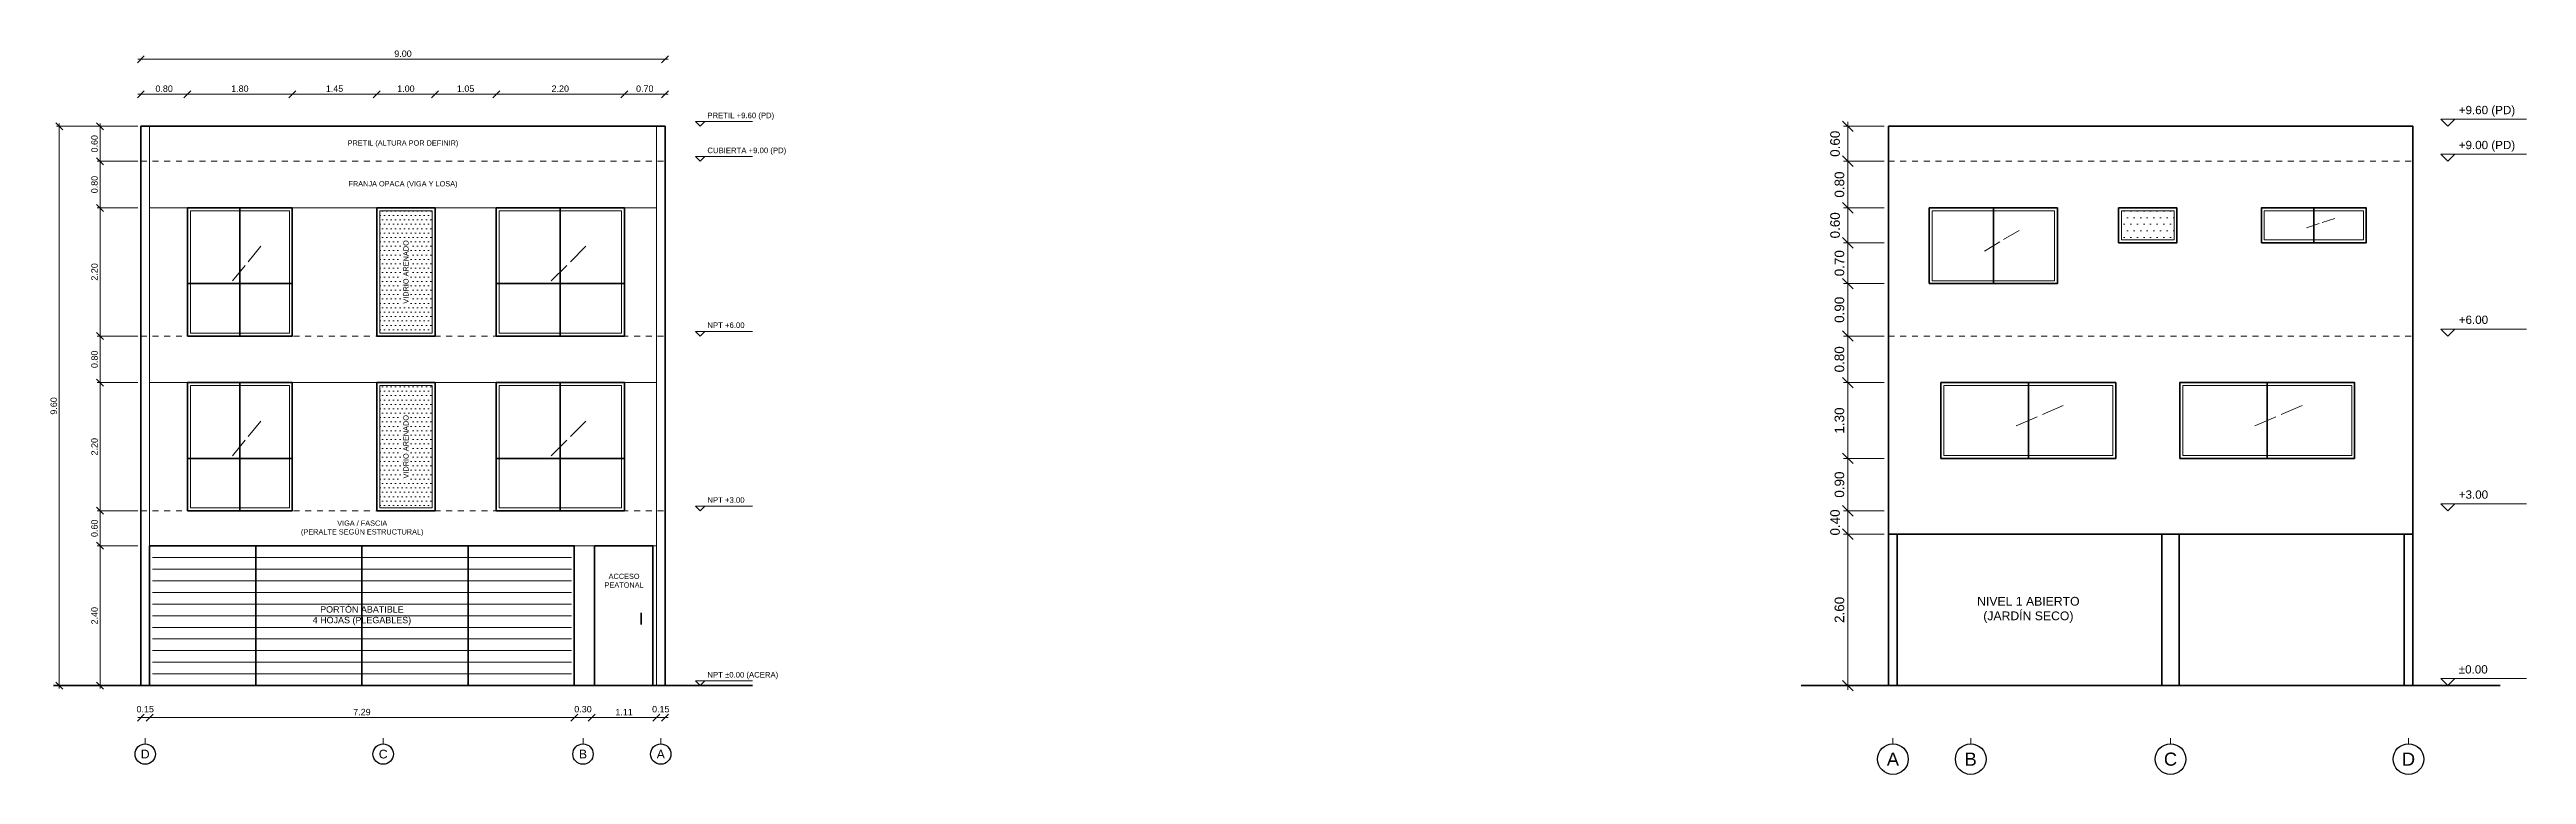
# Model space of a CAD drawing. Header units: metres. Extents: x -2 to 131, y -2 to 11.
# Drawn here: x -1.57 to 40.95, y -1.52 to 10.92 of the extents above; entities that cross this region are included whole.
import ezdxf
from ezdxf.enums import TextEntityAlignment as Align

# ---------------------------------------------------------------- set-up
doc = ezdxf.new("R2010")
doc.units = ezdxf.units.M
doc.linetypes.add('CENTER', pattern=[5.08, 3.175, -0.635, 0.635, -0.635])
doc.linetypes.add('DASHED', pattern=[1.524, 1.27, -0.254])
for name, color, linetype, lineweight in [('A-EJES', 8, 'CENTER', 13), ('A-EJES-TXT', 7, 'Continuous', 25), ('F-CONTORNO', 7, 'Continuous', 50), ('F-COTA', 7, 'Continuous', 18), ('F-LINEAS', 8, 'Continuous', 18), ('F-NIVEL', 7, 'Continuous', 18), ('F-OCULTO', 8, 'DASHED', 13), ('F-TERRENO', 7, 'Continuous', 70), ('F-TRAMA', 8, 'Continuous', 9), ('F-TXT', 7, 'Continuous', 18), ('F-VANOS', 7, 'Continuous', 35), ('F-VIDRIO', 8, 'Continuous', 13)]:
    doc.layers.add(name, color=color, linetype=linetype, lineweight=lineweight)
doc.styles.add('ARIAL', font='arial.ttf')
doc.dimstyles.new('COTA-50', dxfattribs={"dimtxt": 0.11, "dimasz": 0.06, "dimexe": 0.05, "dimexo": 0.05, "dimgap": 0.04, "dimtad": 1, "dimzin": 0, "dimdsep": 46, "dimtxsty": 'ARIAL', "dimtsz": 0.06, "dimcen": 2.5, "dimdle": 0.05, "dimclrd": 7, "dimclre": 7, "dimclrt": 7, "dimazin": 3, "dimtfac": 1, "dimtmove": 0, "dimatfit": 3, "dimlwd": 18, "dimlwe": 13})
doc.dimstyles.new('COTA-75', dxfattribs={"dimtxt": 0.165, "dimasz": 0.09, "dimexe": 0.075, "dimexo": 0.075, "dimgap": 0.06, "dimtad": 1, "dimzin": 0, "dimdsep": 46, "dimtxsty": 'ARIAL', "dimtsz": 0.09, "dimcen": 2.5, "dimdle": 0.075, "dimclrd": 7, "dimclre": 7, "dimclrt": 7, "dimazin": 3, "dimtfac": 1, "dimtmove": 0, "dimatfit": 3, "dimlwd": 18, "dimlwe": 13})

msp = doc.modelspace()

# ---------------------------------------------------------------- hatches: boundary and pattern name
at = {"layer": 'F-TRAMA'}
h = msp.add_hatch(dxfattribs=at)
h.set_pattern_fill('DOTS', scale=0.0475)
h.paths.add_polyline_path([(4.1, 6.05), (5, 6.05), (5, 8.15), (4.1, 8.15)])
h = msp.add_hatch(dxfattribs=at)
h.set_pattern_fill('DOTS', scale=0.07125)
h.paths.add_polyline_path([(34, 7.65), (34.9, 7.65), (34.9, 8.15), (34, 8.15)])
h = msp.add_hatch(dxfattribs=at)
h.set_pattern_fill('DOTS', scale=0.0475)
h.paths.add_polyline_path([(4.1, 3.05), (5, 3.05), (5, 5.15), (4.1, 5.15)])

# ---------------------------------------------------------------- linework, layer by layer
at = {"layer": 'A-EJES', "ltscale": 0.05}
for p, q in [((0.075, -0.9), (0.075, -1)), ((4.16, -0.9), (4.16, -1)), ((7.59, -0.9), (7.59, -1)), ((8.925, -0.9), (8.925, -1))]:
    msp.add_line(p, q, dxfattribs=at)
at = {"layer": 'A-EJES', "ltscale": 0.075}
for p, q in [((30.075, -0.9), (30.075, -1)), ((31.41, -0.9), (31.41, -1)), ((34.84, -0.9), (34.84, -1)), ((38.925, -0.9), (38.925, -1))]:
    msp.add_line(p, q, dxfattribs=at)
at = {"layer": 'A-EJES-TXT'}
for centre, radius in [((0.075, -1.175), 0.175), ((4.16, -1.175), 0.175), ((7.59, -1.175), 0.175), ((8.925, -1.175), 0.175), ((30.075, -1.262), 0.263), ((31.41, -1.262), 0.263), ((34.84, -1.262), 0.263), ((38.925, -1.262), 0.263)]:
    msp.add_circle(centre, radius, dxfattribs=at)
at = {"layer": 'F-CONTORNO'}
for points in [[(0, 0), (9, 0), (9, 9.6), (0, 9.6)], [(30, 2.6), (39, 2.6), (39, 9.6), (30, 9.6)], [(30, 0), (30.15, 0), (30.15, 2.6), (30, 2.6)], [(34.69, 0), (34.99, 0), (34.99, 2.6), (34.69, 2.6)], [(38.85, 0), (39, 0), (39, 2.6), (38.85, 2.6)]]:
    msp.add_lwpolyline(points, close=True, dxfattribs=at)
at = {"layer": 'F-LINEAS'}
for p, q in [((0, 0), (0, 9.6)), ((0.15, 0), (0.15, 9.6)), ((8.85, 0), (8.85, 9.6)), ((9, 0), (9, 9.6)), ((0.15, 8.2), (8.85, 8.2)), ((0.15, 5.2), (8.85, 5.2)), ((0.15, 2.4), (8.85, 2.4))]:
    msp.add_line(p, q, dxfattribs=at)
at = {"layer": 'F-NIVEL'}
for p, q in [((9.52, 9.68), (10.5, 9.68)), ((39.48, 9.72), (40.95, 9.72)), ((9.52, 9.08), (10.5, 9.08)), ((39.48, 9.12), (40.95, 9.12)), ((9.52, 6.08), (10.5, 6.08)), ((39.48, 6.12), (40.95, 6.12)), ((9.52, 3.08), (10.5, 3.08)), ((39.48, 3.12), (40.95, 3.12)), ((9.52, 0.08), (10.5, 0.08)), ((39.48, 0.12), (40.95, 0.12))]:
    msp.add_line(p, q, dxfattribs=at)
for points in [[(9.52, 9.68), (9.68, 9.68), (9.6, 9.6)], [(39.48, 9.72), (39.72, 9.72), (39.6, 9.6)], [(9.52, 9.08), (9.68, 9.08), (9.6, 9)], [(39.48, 9.12), (39.72, 9.12), (39.6, 9)], [(9.52, 6.08), (9.68, 6.08), (9.6, 6)], [(39.48, 6.12), (39.72, 6.12), (39.6, 6)], [(9.52, 3.08), (9.68, 3.08), (9.6, 3)], [(39.48, 3.12), (39.72, 3.12), (39.6, 3)], [(9.52, 0.08), (9.68, 0.08), (9.6, 0)], [(39.48, 0.12), (39.72, 0.12), (39.6, 0)]]:
    msp.add_lwpolyline(points, close=True, dxfattribs=at)
at = {"layer": 'F-OCULTO', "ltscale": 0.08}
for p, q in [((0, 9), (9, 9)), ((30, 9), (39, 9)), ((0, 6), (9, 6)), ((30, 6), (39, 6)), ((0, 3), (9, 3))]:
    msp.add_line(p, q, dxfattribs=at)
at = {"layer": 'F-TERRENO'}
for p, q in [((-1.5, 0), (10.5, 0)), ((28.5, 0), (40.5, 0))]:
    msp.add_line(p, q, dxfattribs=at)
at = {"layer": 'F-VANOS'}
for p, q in [((1.7, 6), (1.7, 8.2)), ((7.2, 6), (7.2, 8.2)), ((31.8, 6.9), (31.8, 8.2)), ((37.3, 7.6), (37.3, 8.2)), ((0.8, 6.9), (2.6, 6.9)), ((6.1, 6.9), (8.3, 6.9)), ((1.7, 3), (1.7, 5.2)), ((7.2, 3), (7.2, 5.2)), ((32.4, 3.9), (32.4, 5.2)), ((36.5, 3.9), (36.5, 5.2)), ((0.8, 3.9), (2.6, 3.9)), ((6.1, 3.9), (8.3, 3.9)), ((1.973, 0), (1.973, 2.4)), ((3.795, 0), (3.795, 2.4)), ((5.617, 0), (5.617, 2.4)), ((8.59, 1.05), (8.59, 1.25))]:
    msp.add_line(p, q, dxfattribs=at)
for points in [[(0.8, 6), (2.6, 6), (2.6, 8.2), (0.8, 8.2)], [(4.05, 6), (5.05, 6), (5.05, 8.2), (4.05, 8.2)], [(6.1, 6), (8.3, 6), (8.3, 8.2), (6.1, 8.2)], [(30.7, 6.9), (32.9, 6.9), (32.9, 8.2), (30.7, 8.2)], [(33.95, 7.6), (34.95, 7.6), (34.95, 8.2), (33.95, 8.2)], [(36.4, 7.6), (38.2, 7.6), (38.2, 8.2), (36.4, 8.2)], [(0.8, 3), (2.6, 3), (2.6, 5.2), (0.8, 5.2)], [(4.05, 3), (5.05, 3), (5.05, 5.2), (4.05, 5.2)], [(6.1, 3), (8.3, 3), (8.3, 5.2), (6.1, 5.2)], [(30.9, 3.9), (33.9, 3.9), (33.9, 5.2), (30.9, 5.2)], [(35, 3.9), (38, 3.9), (38, 5.2), (35, 5.2)], [(0.15, 0), (7.44, 0), (7.44, 2.4), (0.15, 2.4)], [(7.79, 0), (8.79, 0), (8.79, 2.4), (7.79, 2.4)]]:
    msp.add_lwpolyline(points, close=True, dxfattribs=at)
at = {"layer": 'F-VIDRIO'}
for p, q in [((31.976, 7.654), (32.24, 7.81)), ((37.174, 7.858), (37.39, 7.93)), ((37.444, 7.948), (37.66, 8.02)), ((1.844, 7.276), (2.06, 7.54)), ((7.376, 7.276), (7.64, 7.54)), ((31.646, 7.459), (31.91, 7.615)), ((1.574, 6.946), (1.79, 7.21)), ((7.046, 6.946), (7.31, 7.21)), ((32.64, 4.654), (33, 4.81)), ((36.74, 4.654), (37.1, 4.81)), ((1.844, 4.276), (2.06, 4.54)), ((7.376, 4.276), (7.64, 4.54)), ((32.19, 4.459), (32.55, 4.615)), ((36.29, 4.459), (36.65, 4.615)), ((1.574, 3.946), (1.79, 4.21)), ((7.046, 3.946), (7.31, 4.21)), ((0.2, 2.2), (7.39, 2.2)), ((0.2, 2), (7.39, 2)), ((0.2, 1.8), (7.39, 1.8)), ((0.2, 1.6), (7.39, 1.6)), ((0.2, 1.4), (7.39, 1.4)), ((0.2, 1.2), (7.39, 1.2)), ((0.2, 1), (7.39, 1)), ((0.2, 0.8), (7.39, 0.8)), ((0.2, 0.6), (7.39, 0.6)), ((0.2, 0.4), (7.39, 0.4)), ((0.2, 0.2), (7.39, 0.2))]:
    msp.add_line(p, q, dxfattribs=at)
for points in [[(0.85, 6.05), (2.55, 6.05), (2.55, 8.15), (0.85, 8.15)], [(4.1, 6.05), (5, 6.05), (5, 8.15), (4.1, 8.15)], [(6.15, 6.05), (8.25, 6.05), (8.25, 8.15), (6.15, 8.15)], [(30.75, 6.95), (32.85, 6.95), (32.85, 8.15), (30.75, 8.15)], [(34, 7.65), (34.9, 7.65), (34.9, 8.15), (34, 8.15)], [(36.45, 7.65), (38.15, 7.65), (38.15, 8.15), (36.45, 8.15)], [(0.85, 3.05), (2.55, 3.05), (2.55, 5.15), (0.85, 5.15)], [(4.1, 3.05), (5, 3.05), (5, 5.15), (4.1, 5.15)], [(6.15, 3.05), (8.25, 3.05), (8.25, 5.15), (6.15, 5.15)], [(30.95, 3.95), (33.85, 3.95), (33.85, 5.15), (30.95, 5.15)], [(35.05, 3.95), (37.95, 3.95), (37.95, 5.15), (35.05, 5.15)]]:
    msp.add_lwpolyline(points, close=True, dxfattribs=at)

# ---------------------------------------------------------------- texts
at = {"layer": 'A-EJES-TXT', "style": 'ARIAL'}
for s, height, p in [('D', 0.15, (0.075, -1.175)), ('C', 0.15, (4.16, -1.175)), ('B', 0.15, (7.59, -1.175)), ('A', 0.15, (8.925, -1.175)), ('A', 0.225, (30.075, -1.262)), ('B', 0.225, (31.41, -1.262)), ('C', 0.225, (34.84, -1.262)), ('D', 0.225, (38.925, -1.262))]:
    msp.add_text(s, height=height, dxfattribs=at).set_placement(p, align=Align.MIDDLE_CENTER)
at = {"layer": 'F-NIVEL', "style": 'ARIAL'}
for s, height, p in [('PRETIL +9.60 (PD)', 0.095, (9.725, 9.71)), ('+9.60 (PD)', 0.1425, (39.788, 9.765)), ('+9.00 (PD)', 0.1425, (39.788, 9.165)), ('CUBIERTA +9.00 (PD)', 0.095, (9.725, 9.11)), ('NPT +6.00', 0.095, (9.725, 6.11)), ('+6.00', 0.1425, (39.788, 6.165)), ('NPT +3.00', 0.095, (9.725, 3.11)), ('+3.00', 0.1425, (39.788, 3.165)), ('NPT ±0.00 (ACERA)', 0.095, (9.725, 0.11)), ('±0.00', 0.1425, (39.788, 0.165))]:
    msp.add_text(s, height=height, dxfattribs=at).set_placement(p, align=Align.BOTTOM_LEFT)
at = {"layer": 'F-TXT', "style": 'ARIAL'}
for p in [(4.55, 7.1), (4.55, 4.1)]:
    msp.add_text('VIDRIO ARENADO', height=0.09, rotation=90, dxfattribs=at).set_placement(p, align=Align.MIDDLE_CENTER)
at = {"layer": 'F-TXT', "attachment_point": 5, "style": 'ARIAL'}
for s, insert, char_height, width in [('PRETIL (ALTURA POR DEFINIR)', (4.5, 9.3), 0.09, 3), ('FRANJA OPACA (VIGA Y LOSA)', (4.5, 8.6), 0.09, 3), ('VIGA / FASCIA\\P(PERALTE SEGÚN ESTRUCTURAL)', (3.8, 2.7), 0.09, 2.5), ('ACCESO\\PPEATONAL', (8.295, 1.8), 0.09, 0.9), ('PORTÓN ABATIBLE\\P4 HOJAS (PLEGABLES)', (3.795, 1.2), 0.11, 2.25), ('NIVEL 1 ABIERTO\\P(JARDÍN SECO)', (32.4, 1.3), 0.15, 3)]:
    msp.add_mtext(s, dxfattribs=dict(at, insert=insert, char_height=char_height, width=width))

# ---------------------------------------------------------------- dimensions: what is measured, and where the dimension line sits
at = {"layer": 'F-COTA'}
for base, p1, p2 in [((0, 10.75), (0, 10.75), (9, 10.75)), ((0, 10.15), (0, 10.15), (0.8, 10.15)), ((0.8, 10.15), (0.8, 10.15), (2.6, 10.15)), ((2.6, 10.15), (2.6, 10.15), (4.05, 10.15)), ((4.05, 10.15), (4.05, 10.15), (5.05, 10.15)), ((5.05, 10.15), (5.05, 10.15), (6.1, 10.15)), ((6.1, 10.15), (6.1, 10.15), (8.3, 10.15)), ((8.3, 10.15), (8.3, 10.15), (9, 10.15)), ((0, -0.55), (0, -0.55), (0.15, -0.55)), ((0.15, -0.55), (0.15, -0.55), (7.44, -0.55)), ((7.44, -0.55), (7.44, -0.55), (7.74, -0.55)), ((7.74, -0.55), (7.74, -0.55), (8.85, -0.55)), ((8.85, -0.55), (8.85, -0.55), (9, -0.55))]:
    msp.add_linear_dim(base=base, p1=p1, p2=p2, dimstyle='COTA-50', dxfattribs=at).render()
for base, p1, p2, dimstyle in [((-1.4, 0), (0, 0), (0, 9.6), 'COTA-50'), ((-0.7, 9), (0, 9), (0, 9.6), 'COTA-50'), ((29.3, 9), (30, 9), (30, 9.6), 'COTA-75'), ((-0.7, 8.2), (0, 8.2), (0, 9), 'COTA-50'), ((29.3, 8.2), (30, 8.2), (30, 9), 'COTA-75'), ((-0.7, 6), (0, 6), (0, 8.2), 'COTA-50'), ((29.3, 7.6), (30, 7.6), (30, 8.2), 'COTA-75'), ((29.3, 6.9), (30, 6.9), (30, 7.6), 'COTA-75'), ((29.3, 6), (30, 6), (30, 6.9), 'COTA-75'), ((-0.7, 5.2), (0, 5.2), (0, 6), 'COTA-50'), ((29.3, 5.2), (30, 5.2), (30, 6), 'COTA-75'), ((-0.7, 3), (0, 3), (0, 5.2), 'COTA-50'), ((29.3, 3.9), (30, 3.9), (30, 5.2), 'COTA-75'), ((29.3, 3), (30, 3), (30, 3.9), 'COTA-75'), ((-0.7, 2.4), (0, 2.4), (0, 3), 'COTA-50'), ((29.3, 2.6), (30, 2.6), (30, 3), 'COTA-75'), ((29.3, 0), (30, 0), (30, 2.6), 'COTA-75'), ((-0.7, 0), (0, 0), (0, 2.4), 'COTA-50')]:
    msp.add_linear_dim(base=base, p1=p1, p2=p2, angle=90, dimstyle=dimstyle, dxfattribs=at).render()

doc.saveas('drawing.dxf')
